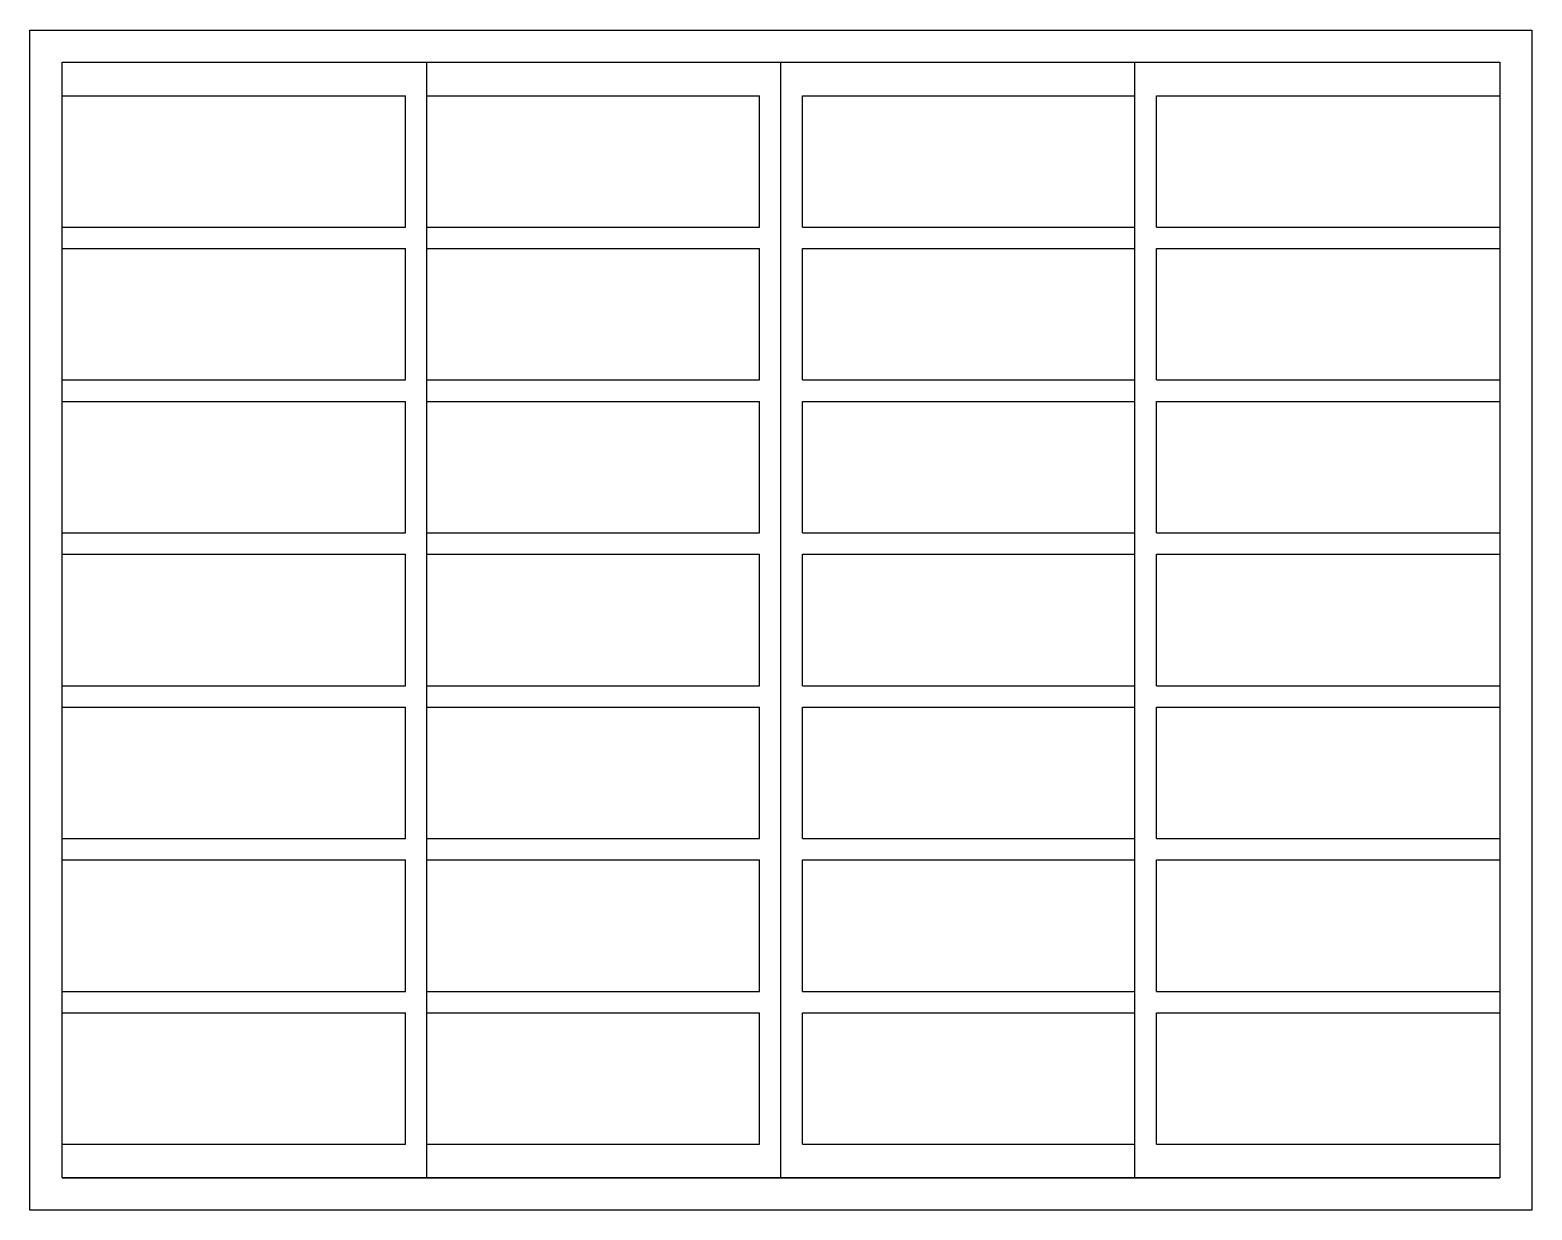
# Model space of a CAD drawing. Header units: millimetres. Extents: x -631.21 to -629.81, y 1768.44 to 1769.54.
import ezdxf

# ---------------------------------------------------------------- set-up
doc = ezdxf.new("R2010")
doc.units = ezdxf.units.MM
doc.header["$LTSCALE"] = 10
doc.layers.add('Janelas', color=2, linetype='Continuous')

msp = doc.modelspace()

# ---------------------------------------------------------------- linework, layer by layer
at = {"layer": 'Janelas'}
for p, q in [((-631.2114, 1768.4366), (-631.2114, 1769.5366)), ((-631.2114, 1769.5366), (-629.8114, 1769.5366)), ((-629.8114, 1769.5366), (-629.8114, 1768.4366)), ((-631.1814, 1768.4666), (-631.1814, 1769.5066)), ((-631.1814, 1769.5066), (-629.8414, 1769.5066)), ((-631.1814, 1769.5066), (-629.8414, 1769.5066)), ((-630.8414, 1768.4666), (-630.8414, 1769.5066)), ((-630.5114, 1768.4666), (-630.5114, 1769.5066)), ((-630.1814, 1768.4666), (-630.1814, 1769.5066)), ((-629.8414, 1769.5066), (-629.8414, 1768.4666)), ((-629.8414, 1768.4666), (-631.1814, 1768.4666)), ((-631.1814, 1768.4666), (-629.8414, 1768.4666)), ((-629.8114, 1768.4366), (-631.2114, 1768.4366))]:
    msp.add_line(p, q, dxfattribs=at)
at = {"layer": 'Janelas', "color": 1}
for p, q in [((-631.1814, 1769.4754), (-630.8614, 1769.4754)), ((-630.8614, 1769.3529), (-630.8614, 1769.4754)), ((-630.8414, 1769.4754), (-630.5314, 1769.4754)), ((-630.5314, 1769.3529), (-630.5314, 1769.4754)), ((-630.4914, 1769.3529), (-630.4914, 1769.4754)), ((-630.4914, 1769.4754), (-630.1814, 1769.4754)), ((-630.1614, 1769.3529), (-630.1614, 1769.4754)), ((-630.1614, 1769.4754), (-629.8414, 1769.4754)), ((-631.1814, 1769.3529), (-630.8614, 1769.3529)), ((-630.8414, 1769.3529), (-630.5314, 1769.3529)), ((-630.4914, 1769.3529), (-630.1814, 1769.3529)), ((-630.1614, 1769.3529), (-629.8414, 1769.3529)), ((-631.1814, 1769.3329), (-630.8614, 1769.3329)), ((-630.8614, 1769.2104), (-630.8614, 1769.3329)), ((-630.8414, 1769.3329), (-630.5314, 1769.3329)), ((-630.5314, 1769.2104), (-630.5314, 1769.3329)), ((-630.4914, 1769.3329), (-630.1814, 1769.3329)), ((-630.4914, 1769.2104), (-630.4914, 1769.3329)), ((-630.1614, 1769.3329), (-629.8414, 1769.3329)), ((-630.1614, 1769.2104), (-630.1614, 1769.3329)), ((-631.1814, 1769.2104), (-630.8614, 1769.2104)), ((-630.8414, 1769.2104), (-630.5314, 1769.2104)), ((-630.4914, 1769.2104), (-630.1814, 1769.2104)), ((-630.1614, 1769.2104), (-629.8414, 1769.2104)), ((-631.1814, 1769.1904), (-630.8614, 1769.1904)), ((-630.8614, 1769.0679), (-630.8614, 1769.1904)), ((-630.8414, 1769.1904), (-630.5314, 1769.1904)), ((-630.5314, 1769.0679), (-630.5314, 1769.1904)), ((-630.4914, 1769.1904), (-630.1814, 1769.1904)), ((-630.4914, 1769.0679), (-630.4914, 1769.1904)), ((-630.1614, 1769.1904), (-629.8414, 1769.1904)), ((-630.1614, 1769.0679), (-630.1614, 1769.1904)), ((-631.1814, 1769.0679), (-630.8614, 1769.0679)), ((-630.8414, 1769.0679), (-630.5314, 1769.0679)), ((-630.4914, 1769.0679), (-630.1814, 1769.0679)), ((-630.1614, 1769.0679), (-629.8414, 1769.0679)), ((-631.1814, 1769.0479), (-630.8614, 1769.0479)), ((-630.8614, 1768.9254), (-630.8614, 1769.0479)), ((-630.8414, 1769.0479), (-630.5314, 1769.0479)), ((-630.5314, 1768.9254), (-630.5314, 1769.0479)), ((-630.4914, 1769.0479), (-630.1814, 1769.0479)), ((-630.4914, 1768.9254), (-630.4914, 1769.0479)), ((-630.1614, 1769.0479), (-629.8414, 1769.0479)), ((-630.1614, 1768.9254), (-630.1614, 1769.0479)), ((-631.1814, 1768.9254), (-630.8614, 1768.9254)), ((-630.8414, 1768.9254), (-630.5314, 1768.9254)), ((-630.4914, 1768.9254), (-630.1814, 1768.9254)), ((-630.1614, 1768.9254), (-629.8414, 1768.9254)), ((-631.1814, 1768.9054), (-630.8614, 1768.9054)), ((-630.8614, 1768.7829), (-630.8614, 1768.9054)), ((-630.8414, 1768.9054), (-630.5314, 1768.9054)), ((-630.5314, 1768.7829), (-630.5314, 1768.9054)), ((-630.4914, 1768.9054), (-630.1814, 1768.9054)), ((-630.4914, 1768.7829), (-630.4914, 1768.9054)), ((-630.1614, 1768.7829), (-630.1614, 1768.9054)), ((-630.1614, 1768.9054), (-629.8414, 1768.9054)), ((-631.1814, 1768.7829), (-630.8614, 1768.7829)), ((-630.8414, 1768.7829), (-630.5314, 1768.7829)), ((-630.4914, 1768.7829), (-630.1814, 1768.7829)), ((-630.1614, 1768.7829), (-629.8414, 1768.7829)), ((-631.1814, 1768.7629), (-630.8614, 1768.7629)), ((-630.8614, 1768.6404), (-630.8614, 1768.7629)), ((-630.8414, 1768.7629), (-630.5314, 1768.7629)), ((-630.5314, 1768.6404), (-630.5314, 1768.7629)), ((-630.4914, 1768.7629), (-630.1814, 1768.7629)), ((-630.4914, 1768.6404), (-630.4914, 1768.7629)), ((-630.1614, 1768.7629), (-629.8414, 1768.7629)), ((-630.1614, 1768.6404), (-630.1614, 1768.7629)), ((-631.1814, 1768.6404), (-630.8614, 1768.6404)), ((-630.8414, 1768.6404), (-630.5314, 1768.6404)), ((-630.4914, 1768.6404), (-630.1814, 1768.6404)), ((-630.1614, 1768.6404), (-629.8414, 1768.6404)), ((-631.1814, 1768.6204), (-630.8614, 1768.6204)), ((-630.8614, 1768.4979), (-630.8614, 1768.6204)), ((-630.8414, 1768.6204), (-630.5314, 1768.6204)), ((-630.5314, 1768.4979), (-630.5314, 1768.6204)), ((-630.4914, 1768.6204), (-630.1814, 1768.6204)), ((-630.4914, 1768.4979), (-630.4914, 1768.6204)), ((-630.1614, 1768.6204), (-629.8414, 1768.6204)), ((-630.1614, 1768.4979), (-630.1614, 1768.6204)), ((-631.1814, 1768.4979), (-630.8614, 1768.4979)), ((-630.8414, 1768.4979), (-630.5314, 1768.4979)), ((-630.4914, 1768.4979), (-630.1814, 1768.4979)), ((-630.1614, 1768.4979), (-629.8414, 1768.4979))]:
    msp.add_line(p, q, dxfattribs=at)

doc.saveas('drawing.dxf')
